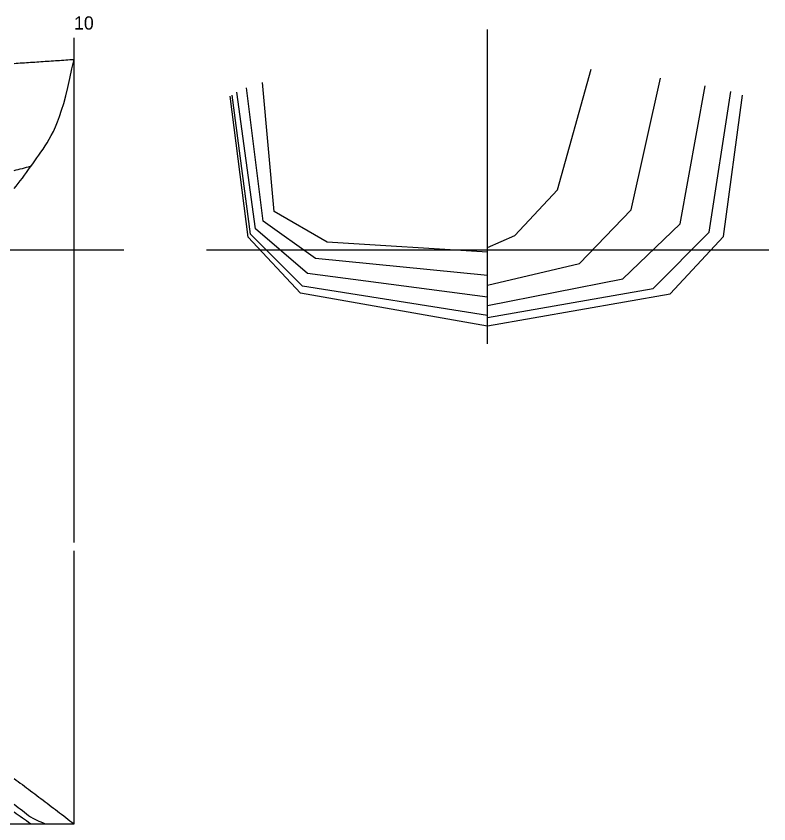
# Model space of a CAD drawing. Header units: millimetres. Extents: x -300 to 13200, y -3536 to 1881.
# Drawn here: x 8650 to 13200, y -3000 to 1881 of the extents above; entities that cross this region are included whole.
import ezdxf

# ---------------------------------------------------------------- set-up
doc = ezdxf.new("R2010")
doc.units = ezdxf.units.MM
for name, color, linetype in [('KORPUS', 7, 'Continuous'), ('SHPANGOUT', 8, 'Continuous'), ('TEXT', 7, 'Continuous'), ('VL', 5, 'Continuous')]:
    doc.layers.add(name, color=color, linetype=linetype)

msp = doc.modelspace()

# ---------------------------------------------------------------- linework, layer by layer
at = {"layer": 'KORPUS'}
msp.add_line((0, -3000), (9000, -3000), dxfattribs=at)
for points in [[(8637.5, 838.8), (8650, 854.4), (8662.5, 870.3), (8675, 886.5), (8687.5, 902.9), (8700, 919.6), (8712.5, 936.6), (8725, 953.7), (8737.5, 971), (8750, 988.6), (8762.5, 1006.2), (8775, 1024), (8787.5, 1042), (8800, 1060), (8812.5, 1078.2), (8825, 1096.8), (8837.5, 1116.4), (8850, 1137.3), (8862.5, 1159.9), (8875, 1184.5), (8887.5, 1211.8), (8900, 1241.9), (8912.5, 1275.4), (8925, 1312.6), (8937.5, 1354), (8950, 1400), (8962.5, 1450.7), (8975, 1505), (8987.5, 1561.9), (9000, 1620)], [(8637.5, 1595.7), (8650, 1596.5), (8662.5, 1597.3), (8675, 1598.2), (8687.5, 1599), (8700, 1599.8), (8712.5, 1600.7), (8725, 1601.5), (8737.5, 1602.4), (8750, 1603.2), (8762.5, 1604), (8775, 1604.9), (8787.5, 1605.7), (8800, 1606.5), (8812.5, 1607.4), (8825, 1608.2), (8837.5, 1609.1), (8850, 1609.9), (8862.5, 1610.7), (8875, 1611.6), (8887.5, 1612.4), (8900, 1613.3), (8912.5, 1614.1), (8925, 1615), (8937.5, 1615.8), (8950, 1616.6), (8962.5, 1617.5), (8975, 1618.3), (8987.5, 1619.2), (9000, 1620)], [(11500, 1620), (11500, 1620), (11500, 1620), (11500, 1620)], [(11500, 482.2), (11664.2, 555.1), (11923.2, 832.2), (12125.5, 1560.7)], [(11500, 455), (10530, 515), (10210, 700), (10140, 1480)], [(11500, 254.6), (12055.1, 386.9), (12367.4, 711.4), (12545.5, 1506.9)], [(11500, 182.9), (10411.3, 325.4), (10096.6, 596), (9984.5, 1422.1)], [(11500, 313), (10459.2, 416.6), (10143, 641.7), (10042.6, 1447.8)], [(11500, 132), (12317.8, 293.8), (12663.9, 625.7), (12815.6, 1460.6)], [(11500, 60), (12500, 235), (12840, 575), (12970, 1425)], [(11500, 7.5), (10368, 206.1), (10052.1, 545.4), (9943.9, 1397)], [(11500, 73), (10381.7, 248.8), (10066.8, 562.7), (9955.5, 1403.7)], [(11500, 8.9), (12602.8, 203.3), (12926.8, 548.7), (13040.1, 1403.8)], [(8637.5, 948.7), (8650, 951.9), (8662.5, 955), (8675, 958.1), (8687.5, 961.3), (8700, 964.4), (8712.5, 967.6), (8725, 970.7), (8737.5, 973.9)], [(8637.5, -2726.4), (8650, -2735.6), (8662.5, -2744.7), (8675, -2753.9), (8687.5, -2763.2), (8700, -2772.4), (8712.5, -2781.7), (8725, -2791), (8737.5, -2800.4), (8750, -2809.7), (8762.5, -2819.1), (8775, -2828.5), (8787.5, -2837.9), (8800, -2847.4), (8812.5, -2856.8), (8825, -2866.3), (8837.5, -2875.8), (8850, -2885.3), (8862.5, -2894.8), (8875, -2904.3), (8887.5, -2913.9), (8900, -2923.4), (8912.5, -2933), (8925, -2942.5), (8937.5, -2952.1), (8950, -2961.7), (8962.5, -2971.2), (8975, -2980.8), (8987.5, -2990.4), (9000, -3000)], [(8637.5, -2928.2), (8650, -2936.9), (8662.5, -2945.7), (8675, -2954.4), (8687.5, -2963.2), (8700, -2971.9), (8712.5, -2980.7), (8725, -2989.5), (8737.5, -2998.2)]]:
    msp.add_lwpolyline(points, dxfattribs=at)
at = {"layer": 'SHPANGOUT'}
for p, q in [((11500, -100), (11500, 1800)), ((9000, -1300), (9000, 1750)), ((9000, -3000), (9000, -1350))]:
    msp.add_line(p, q, dxfattribs=at)
at = {"layer": 'VL'}
for p, q in [((-300, 468.5), (9300, 468.5)), ((9800, 468.5), (13200, 468.5))]:
    msp.add_line(p, q, dxfattribs=at)
msp.add_lwpolyline([(8637.5, -2881), (8650, -2890.7), (8662.5, -2900.3), (8675, -2910), (8687.5, -2919.7), (8700, -2929.4), (8712.5, -2939.1), (8725, -2948.8), (8737.5, -2958.5), (8750, -2965.5), (8762.5, -2971.6), (8775, -2977.6), (8787.5, -2983.3), (8800, -2988.8), (8812.5, -2994.1), (8825, -2999.2)], dxfattribs=at)

# ---------------------------------------------------------------- texts
at = {"layer": 'TEXT'}
msp.add_text('10', height=80, dxfattribs=at).set_placement((9000, 1800))

doc.saveas('drawing.dxf')
